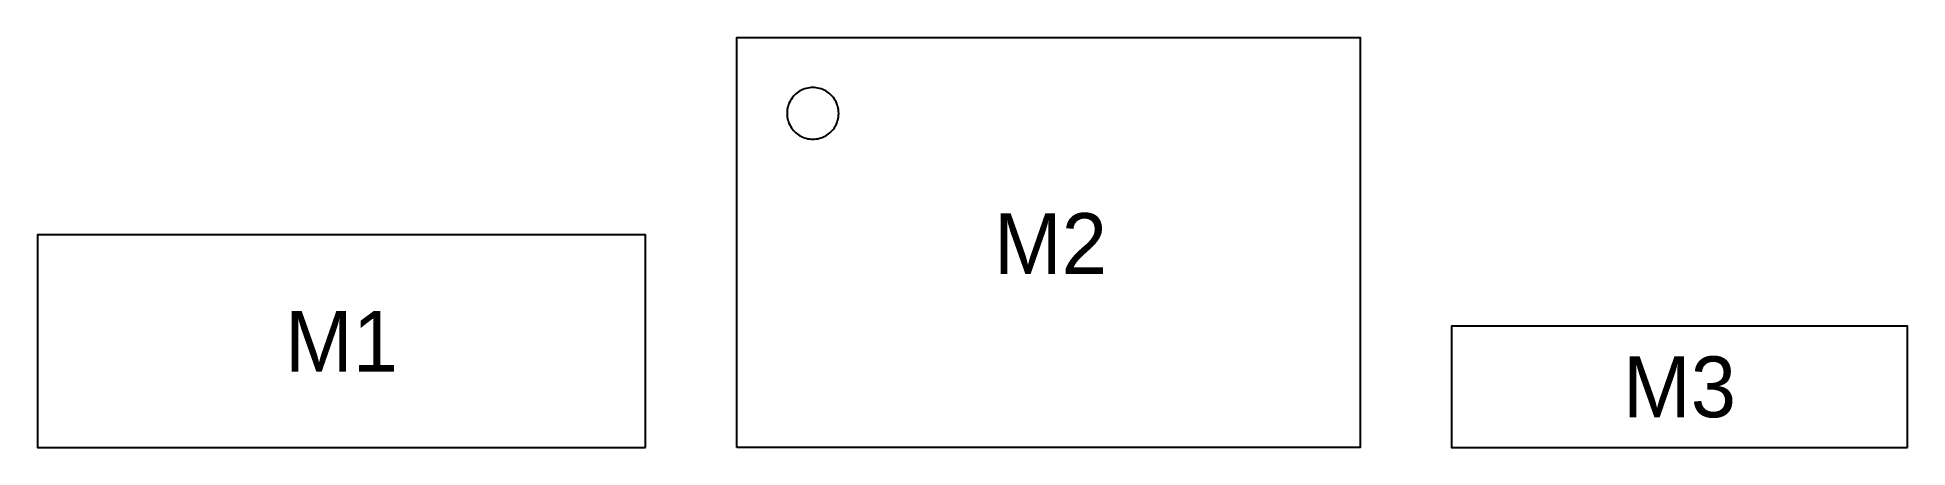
# Model space of a CAD drawing. Header units: millimetres. Extents: x 0 to 615, y 0 to 135.
import ezdxf
from ezdxf.enums import TextEntityAlignment as Align

# ---------------------------------------------------------------- set-up
doc = ezdxf.new("R2010")
doc.units = ezdxf.units.MM

msp = doc.modelspace()

# ---------------------------------------------------------------- linework, layer by layer
for points in [[(230, 0), (230, 135), (435, 135), (435, 0)], [(263.48, 110.56), (263.43, 111.11), (263.34, 111.66), (263.21, 112.2), (263.05, 112.73), (262.85, 113.25), (262.62, 113.76), (262.36, 114.25), (262.07, 114.72), (261.74, 115.17), (261.39, 115.6), (261.01, 116.01), (260.6, 116.39), (260.17, 116.74), (259.72, 117.07), (259.25, 117.36), (258.76, 117.62), (258.25, 117.85), (257.73, 118.05), (257.2, 118.21), (256.66, 118.34), (256.11, 118.43), (255.56, 118.48), (255, 118.5), (254.44, 118.48), (253.89, 118.43), (253.34, 118.34), (252.8, 118.21), (252.27, 118.05), (251.75, 117.85), (251.24, 117.62), (250.75, 117.36), (250.28, 117.07), (249.83, 116.74), (249.4, 116.39), (248.99, 116.01), (248.61, 115.6), (248.26, 115.17), (247.93, 114.72), (247.64, 114.25), (247.38, 113.76), (247.15, 113.25), (246.95, 112.73), (246.79, 112.2), (246.66, 111.66), (246.57, 111.11), (246.52, 110.56), (246.5, 110), (246.52, 109.44), (246.57, 108.89), (246.66, 108.34), (246.79, 107.8), (246.95, 107.27), (247.15, 106.75), (247.38, 106.24), (247.64, 105.75), (247.93, 105.28), (248.26, 104.83), (248.61, 104.4), (248.99, 103.99), (249.4, 103.61), (249.83, 103.26), (250.28, 102.93), (250.75, 102.64), (251.24, 102.38), (251.75, 102.15), (252.27, 101.95), (252.8, 101.79), (253.34, 101.66), (253.89, 101.57), (254.44, 101.52), (255, 101.5), (255.56, 101.52), (256.11, 101.57), (256.66, 101.66), (257.2, 101.79), (257.73, 101.95), (258.25, 102.15), (258.76, 102.38), (259.25, 102.64), (259.72, 102.93), (260.17, 103.26), (260.6, 103.61), (261.01, 103.99), (261.39, 104.4), (261.74, 104.83), (262.07, 105.28), (262.36, 105.75), (262.62, 106.24), (262.85, 106.75), (263.05, 107.27), (263.21, 107.8), (263.34, 108.34), (263.43, 108.89), (263.48, 109.44), (263.5, 110)], [(200, 0), (200, 70), (0, 70), (0, 0)], [(615, 0), (615, 40), (465, 40), (465, 0)]]:
    msp.add_lwpolyline(points, close=True)

# ---------------------------------------------------------------- texts
for s, p in [('M2', (333.14, 67.15)), ('M1', (100, 35)), ('M3', (540, 20))]:
    msp.add_text(s, height=20).set_placement(p, align=Align.MIDDLE_CENTER)

doc.saveas('drawing.dxf')
